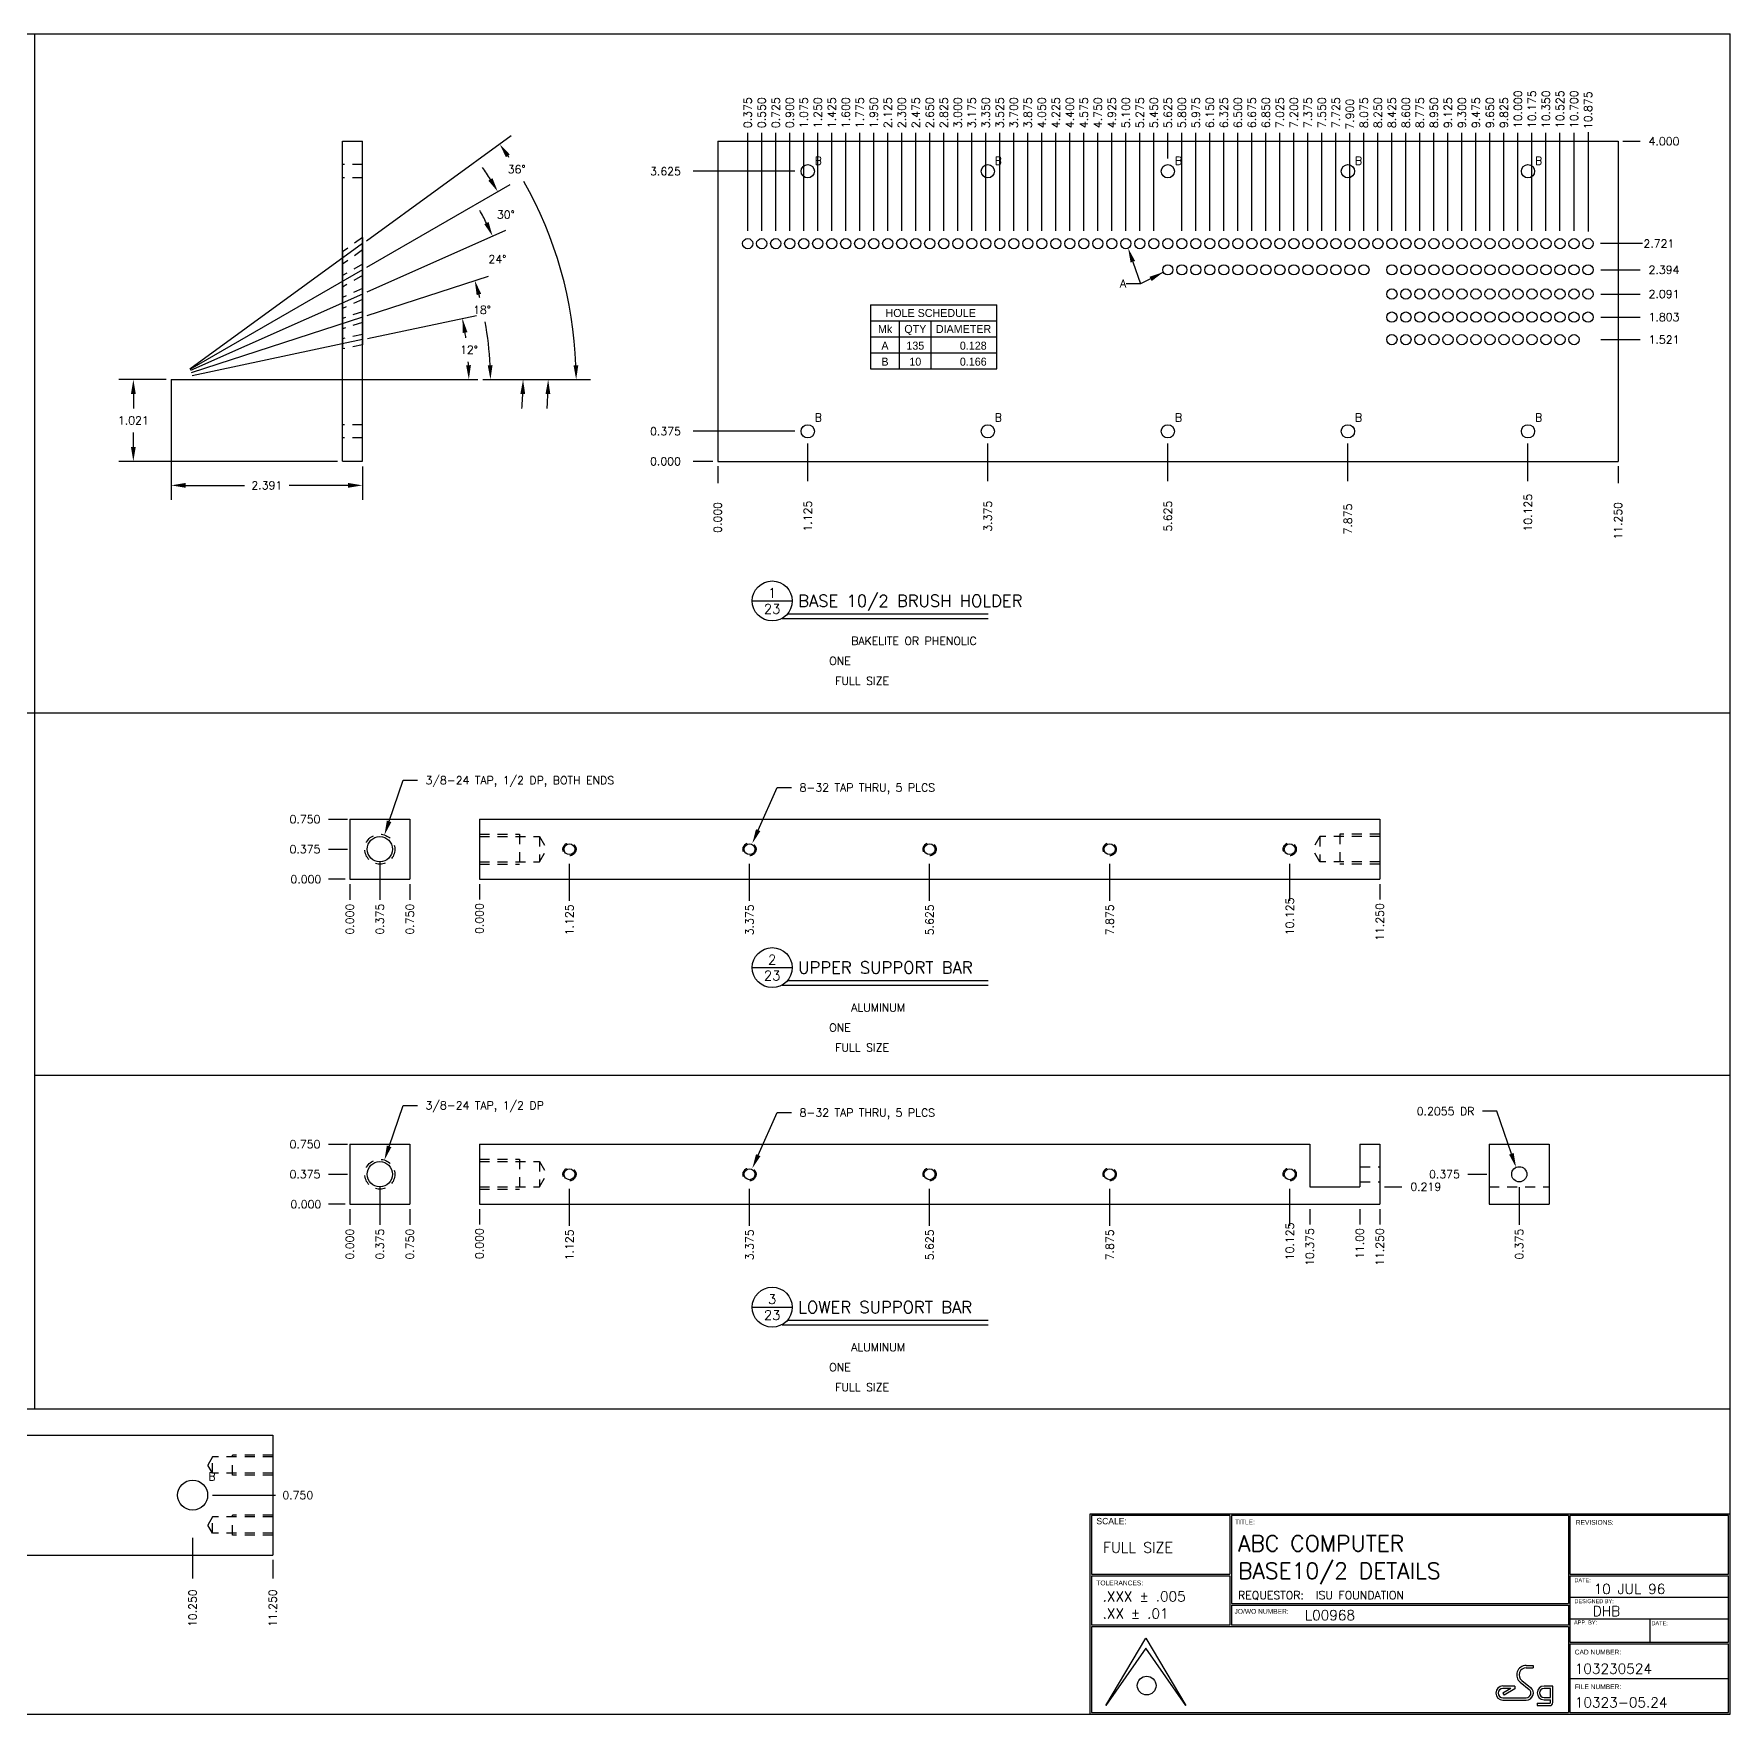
# Model space of a CAD drawing. Extents: x 0 to 33, y 0 to 21.
# Drawn here: x 11.81 to 33, y 0 to 21 of the extents above; entities that cross this region are included whole.
import ezdxf
from ezdxf.enums import TextEntityAlignment as Align

# ---------------------------------------------------------------- set-up
doc = ezdxf.new("R2010")
doc.units = 0
doc.header["$MEASUREMENT"] = 0
doc.linetypes.add('HIDDEN2', pattern=[0.1875, 0.125, -0.0625])
doc.layers.get('0').update_dxf_attribs({"linetype": 'CONTINUOUS'})
doc.layers.get('DEFPOINTS').update_dxf_attribs({"linetype": 'CONTINUOUS'})
for name, color, linetype in [('BORDER', 5, 'CONTINUOUS'), ('DATUM', 2, 'CONTINUOUS'), ('DIM', 1, 'CONTINUOUS'), ('HIDDEN2', 6, 'HIDDEN2'), ('OBJECT', 3, 'CONTINUOUS'), ('TEXT', 1, 'CONTINUOUS')]:
    doc.layers.add(name, color=color, linetype=linetype)
doc.styles.add('FADD', font='fadd')
doc.styles.add('ROMANS', font='romans')
doc.styles.add('SIMPLEX', font='SIMPLEX')
doc.styles.add('TITLE', font='italic')
doc.dimstyles.get("Standard").update_dxf_attribs({"dimtxt": 0.1, "dimasz": 0.18, "dimexe": 0.18, "dimexo": 0.063, "dimgap": 0.1, "dimtad": 0, "dimtih": 1, "dimtoh": 1, "dimdec": 3, "dimzin": 0, "dimdsep": 46, "dimtxsty": 'SIMPLEX', "dimcen": 0.1, "dimclrd": 1, "dimclre": 1, "dimclrt": 1, "dimadec": 0, "dimazin": 0, "dimtfac": 0.8, "dimtdec": 3, "dimtofl": 0, "dimtmove": 2, "dimatfit": 3, "dimfxl": 1, "dimtolj": 1, "dimtzin": 0, "dimarcsym": 0})

# ---------------------------------------------------------------- blocks, each defined once
blk = doc.blocks.new('*D2')
at = {"color": 1, "linetype": 'ByBlock', "transparency": 16777216}
for p, q in [((59.247, 36.299), (59.247, 34.86)), ((61.638, 35.277), (61.638, 34.86)), ((59.427, 35.04), (60.164, 35.04)), ((61.458, 35.04), (60.721, 35.04))]:
    blk.add_line(p, q, dxfattribs=at)
for points in [[(59.427, 35.07), (59.427, 35.01), (59.247, 35.04)], [(61.458, 35.07), (61.458, 35.01), (61.638, 35.04)]]:
    blk.add_solid(points, dxfattribs=at)
at = {"layer": 'DEFPOINTS', "color": 0, "linetype": 'ByBlock', "transparency": 16777216}
for p in [(59.247, 36.362), (61.638, 35.34), (59.247, 35.04)]:
    blk.add_point(p, dxfattribs=at)
at = {"color": 1, "linetype": 'ByBlock', "transparency": 16777216, "style": 'SIMPLEX'}
blk.add_text('2.391', height=0.1, dxfattribs=at).set_placement((60.443, 35.04), align=Align.MIDDLE_CENTER)
blk = doc.blocks.new('*D3')
at = {"color": 1, "linetype": 'ByBlock', "transparency": 16777216}
for p, q in [((59.184, 36.362), (58.595, 36.362)), ((58.775, 36.182), (58.775, 36.001)), ((58.775, 35.52), (58.775, 35.701)), ((61.325, 35.34), (58.595, 35.34))]:
    blk.add_line(p, q, dxfattribs=at)
for points in [[(58.745, 36.182), (58.805, 36.182), (58.775, 36.362)], [(58.745, 35.52), (58.805, 35.52), (58.775, 35.34)]]:
    blk.add_solid(points, dxfattribs=at)
at = {"layer": 'DEFPOINTS', "color": 0, "linetype": 'ByBlock', "transparency": 16777216}
for p in [(58.775, 36.362), (59.247, 36.362), (61.388, 35.34)]:
    blk.add_point(p, dxfattribs=at)
at = {"color": 1, "linetype": 'ByBlock', "transparency": 16777216, "style": 'SIMPLEX'}
blk.add_text('1.021', height=0.1, dxfattribs=at).set_placement((58.775, 35.851), align=Align.MIDDLE_CENTER)
blk = doc.blocks.new('*D4')
at = {"color": 1, "linetype": 'ByBlock', "transparency": 16777216}
for p, q in [((56.07, 38.098), (57.878, 39.412)), ((57.524, 36.362), (58.869, 36.362))]:
    blk.add_line(p, q, dxfattribs=at)
for start, end in [(33.6729, 33.9314), (2.0587, 29.6413)]:
    blk.add_arc((53.679, 36.362), 5.01, start, end, dxfattribs=at)
for points in [[(57.811, 39.141), (57.86, 39.175), (57.733, 39.306)], [(58.716, 36.542), (58.656, 36.541), (58.689, 36.362)]]:
    blk.add_solid(points, dxfattribs=at)
at = {"layer": 'DEFPOINTS', "color": 0, "linetype": 'ByBlock', "transparency": 16777216}
for p in [(57.945, 38.99), (56.019, 38.061), (53.826, 36.468), (53.628, 36.362), (57.461, 36.362)]:
    blk.add_point(p, dxfattribs=at)
at = {"color": 1, "linetype": 'ByBlock', "transparency": 16777216, "style": 'SIMPLEX'}
blk.add_text('36%%d', height=0.1, dxfattribs=at).set_placement((57.945, 38.99), align=Align.MIDDLE_CENTER)
blk = doc.blocks.new('P-TITLE')
at = {"layer": 'OBJECT'}
for p, q in [((-1.562, -0.638), (-1.062, -0.638)), ((-1.113, -0.8), (1.387, -0.8)), ((1.387, -0.862), (-1.188, -0.862))]:
    blk.add_line(p, q, dxfattribs=at)
blk.add_circle((-1.312, -0.638), 0.25, dxfattribs=at)
at = {"layer": 'OBJECT', "style": 'ROMANS'}
for tag, p in [('NO.', (-1.312, -0.538)), ('PAGE', (-1.312, -0.738))]:
    blk.add_attdef(tag, text='', height=0.12, dxfattribs=at).set_placement(p, align=Align.MIDDLE)
for tag, p, height in [('DESCRIPTION', (-0.988, -0.712), 0.15), ('MATERIAL', (-0.325, -1.188), 0.1), ('#_REQUIRED', (-0.6, -1.438), 0.1), ('SCALE', (-0.525, -1.688), 0.1)]:
    blk.add_attdef(tag, p, '', height=height, dxfattribs=at)
at = {"layer": 'OBJECT', "style": 'ROMANS', "flags": 2}
for tag, p in [('MATERIAL:', (-1.163, -1.188)), ('REQD:', (-1.163, -1.438)), ('SCALE:', (-1.163, -1.688))]:
    blk.add_attdef(tag, p, '', height=0.1, dxfattribs=at)
blk = doc.blocks.new('HOLEHDR')
at = {"layer": 'DATUM'}
for p, q in [((0, 0), (0, -4)), ((0, 0), (15.778173, 0)), ((15.778173, -4), (15.778173, 0)), ((0, -2), (15.778173, -2)), ((3.638889, -4), (3.638889, -2)), ((7.583333, -4), (7.583333, -2)), ((0, -4), (15.778173, -4))]:
    blk.add_line(p, q, dxfattribs=at)
at = {"layer": 'DATUM', "style": 'FADD'}
for s, p in [('HOLE SCHEDULE', (1.888889, -1.5)), ('Mk', (0.944445, -3.5)), ('QTY', (4.236111, -3.5)), ('DIAMETER', (8.180556, -3.5))]:
    blk.add_text(s, height=1, dxfattribs=at).set_placement(p)
blk = doc.blocks.new('HOLES')
at = {"layer": 'DATUM'}
for p, q in [((0, 0), (0, -2)), ((3.638889, -2), (3.638889, 0)), ((7.583333, -2), (7.583333, 0)), ((15.777778, -2), (15.777778, 0)), ((0, -2), (15.777778, -2))]:
    blk.add_line(p, q, dxfattribs=at)
at = {"layer": 'DATUM', "style": 'FADD'}
for tag, p in [('MK', (1.819444, -1.586582)), ('QTY', (5.611111, -1.586582))]:
    blk.add_attdef(tag, text='', height=1, dxfattribs=at).set_placement(p, align=Align.CENTER)
blk.add_attdef('SIZE', text='', height=1, dxfattribs=at).set_placement((14.525794, -1.586582), align=Align.RIGHT)
blk = doc.blocks.new('T-BLK')
for p, q in [((-7.8, 0.106), (-7.3, 0.949)), ((-7.3, 0.949), (-6.8, 0.106)), ((-7.3, 0.824), (-7.8, 0.106)), ((-6.8, 0.106), (-7.3, 0.824)), ((-2.547, 0.608), (-2.459, 0.608)), ((-2.547, 0.578), (-2.459, 0.578)), ((-2.459, 0.608), (-2.459, 0.578)), ((-2.689, 0.351), (-2.838, 0.351)), ((-2.739, 0.321), (-2.838, 0.321)), ((-2.739, 0.321), (-2.838, 0.263)), ((-2.838, 0.263), (-2.822, 0.237)), ((-2.689, 0.316), (-2.822, 0.237)), ((-2.689, 0.351), (-2.689, 0.316)), ((-2.621, 0.397), (-2.511, 0.308)), ((-2.603, 0.42), (-2.492, 0.332)), ((-2.214, 0.351), (-2.325, 0.351)), ((-2.244, 0.321), (-2.325, 0.321)), ((-2.244, 0.209), (-2.244, 0.321)), ((-2.214, 0.144), (-2.214, 0.351)), ((-2.838, 0.204), (-2.547, 0.204)), ((-2.838, 0.174), (-2.547, 0.174)), ((-2.411, 0.136), (-2.411, 0.106)), ((-2.411, 0.136), (-2.252, 0.136)), ((-2.411, 0.106), (-2.252, 0.106)), ((-2.325, 0.209), (-2.244, 0.209)), ((-2.325, 0.179), (-2.244, 0.179)), ((-2.244, 0.144), (-2.244, 0.179))]:
    blk.add_line(p, q)
blk.add_circle((-7.29, 0.356), 0.117)
for centre, radius, start, end in [((-2.547, 0.49), 0.119, 90, 231.3801), ((-2.547, 0.49), 0.0887, 90, 231.3801), ((-2.838, 0.263), 0.0887, 90, 270), ((-2.838, 0.263), 0.0587, 90, 270), ((-2.547, 0.263), 0.0887, 270, 51.3801), ((-2.547, 0.263), 0.0587, 270, 51.3801), ((-2.325, 0.265), 0.086, 90, 270), ((-2.325, 0.265), 0.056, 90, 270), ((-2.252, 0.144), 0.00793, 270, 0), ((-2.252, 0.144), 0.0379, 270, 0)]:
    blk.add_arc(centre, radius, start, end)
at = {"layer": 'BORDER'}
for p, q in [((-6.251, 2.48), (-6.251, 1.748)), ((-6.231, 2.48), (-6.231, 1.381)), ((-2.021, 2.48), (-2.021, 1.381)), ((-2.001, 2.48), (-2.001, 1.748)), ((-7.98, 1.748), (-6.251, 1.748)), ((-7.98, 1.728), (-6.251, 1.728)), ((-6.251, 1.728), (-6.251, 1.111)), ((-2.001, 1.748), (-0.02, 1.748)), ((-2.001, 1.728), (-0.02, 1.728)), ((-2.001, 1.728), (-2.001, 0.897)), ((-6.231, 1.381), (-2.021, 1.381)), ((-6.231, 1.361), (-2.021, 1.361)), ((-6.231, 1.361), (-6.231, 1.111)), ((-2.021, 1.361), (-2.021, 1.111)), ((-6.251, 1.111), (-7.98, 1.111)), ((-2.021, 1.091), (-7.98, 1.091)), ((-2.021, 1.111), (-6.231, 1.111)), ((-2.021, 1.091), (-2.021, 0.02)), ((-2.001, 0.897), (-0.02, 0.897)), ((-2.001, 0.877), (-0.02, 0.877)), ((-2.001, 0.877), (-2.001, 0.02))]:
    blk.add_line(p, q, dxfattribs=at)
for points in [[(0, 0), (0, 2.5), (-8, 2.5), (-8, 0), (0, 0)], [(-6.251, 2.48), (-7.98, 2.48), (-7.98, 1.748)], [(-2.021, 2.48), (-6.231, 2.48)], [(-0.02, 1.748), (-0.02, 2.48), (-2.001, 2.48)], [(-7.98, 1.728), (-7.98, 1.111)], [(-0.02, 0.897), (-0.02, 1.728)], [(-7.98, 1.091), (-7.98, 0.02), (-2.021, 0.02)], [(-0.02, 0.02), (-0.02, 0.877)], [(-2.001, 0.02), (-0.02, 0.02)]]:
    blk.add_lwpolyline(points, dxfattribs=at)
at = {"layer": 'TEXT', "color": 2}
for p, q in [((-0.02, 1.456), (-2.001, 1.456)), ((-2.001, 1.191), (-0.02, 1.191)), ((-1.001, 1.191), (-1.001, 0.897)), ((-2.001, 0.444), (-0.02, 0.444))]:
    blk.add_line(p, q, dxfattribs=at)
at = {"style": 'SIMPLEX'}
for s, height, p in [('.XXX %%P .005', 0.125, (-7.841, 1.408)), ('REQUESTOR:', 0.1, (-6.148, 1.436)), ('.XX %%P .01', 0.125, (-7.841, 1.194))]:
    blk.add_text(s, height=height, dxfattribs=at).set_placement(p)
for tag, p, height in [('DWG_:_ACT', (-7.836, 2.018), 0.13), ('FLINE_TITLE', (-6.147, 2.034), 0.2), ('SLINE_TITLE', (-6.147, 1.69), 0.2), ('REQUESTOR', (-5.176, 1.436), 0.1), ('DATE', (-1.704, 1.501), 0.125), ('J.O.N.', (-5.314, 1.174), 0.125), ('DESN', (-1.715, 1.225), 0.125), ('CAD_NUMBER', (-1.94, 0.505), 0.125), ('FILE_NUMBER', (-1.94, 0.084), 0.125)]:
    blk.add_attdef(tag, p, '', height=height, dxfattribs=at)
at = {"color": 7, "style": 'TITLE', "flags": 2}
for tag, p, height in [('TOP_LINE_LOGO', (-6.698, 0.767), 0.17), ('BOTTOM_LINE_LOGO', (-6.693, 0.147), 0.125)]:
    blk.add_attdef(tag, p, '', height=height, dxfattribs=at)
at = {"style": 'SIMPLEX', "flags": 2}
for tag, p, height in [('FIRST_LOGO_LINE', (-6.691, 0.542), 0.1), ('SECOND_LOGO_LINE', (-6.692, 0.384), 0.085)]:
    blk.add_attdef(tag, p, '', height=height, dxfattribs=at)
at = {"layer": 'TEXT'}
for s, height, p in [('SCALE:', 0.08, (-7.918, 2.372)), ('TITLE:', 0.06, (-6.186, 2.371)), ('REVISIONS:', 0.06, (-1.928, 2.366)), ('DATE:', 0.05, (-1.945, 1.648)), ('TOLERANCES:', 0.06, (-7.919, 1.609)), ('JO/WO NUMBER:', 0.06, (-6.192, 1.254)), ('DESIGNED BY:', 0.05, (-1.945, 1.386)), ('APP. BY:', 0.05, (-1.95, 1.12)), ('DATE:', 0.05, (-0.982, 1.11)), ('CAD NUMBER:', 0.06, (-1.941, 0.745)), ('FILE NUMBER:', 0.06, (-1.94, 0.312))]:
    blk.add_text(s, height=height, dxfattribs=at).set_placement(p)

msp = doc.modelspace()

# ---------------------------------------------------------------- linework, layer by layer
at = {"color": 1, "linetype": 'ByBlock'}
for p, q in [((15.9661, 18.0832), (17.7585, 19.1177)), ((15.9691, 17.7745), (17.7013, 18.5454)), ((15.9714, 17.4799), (17.4859, 17.9717)), ((15.973, 17.192), (17.3361, 17.4815)), ((17.4162, 16.6794), (17.6904, 16.6794)), ((17.4162, 16.6794), (18.0978, 16.6794)), ((17.4162, 16.6794), (18.4117, 16.6794))]:
    msp.add_line(p, q, dxfattribs=at)
for centre, radius, start, end in [((13.5337, 16.6794), 4.698, 32.18553, 34.38092), ((13.5083, 16.6794), 4.4094, 26.32921, 28.66826), ((13.5061, 16.6794), 4.0043, 14.78031, 15.41442), ((13.5061, 16.6794), 4.0043, 2.57573, 10.38111), ((13.5594, 16.6794), 3.6809, 8.16154, 9.18807), ((13.5594, 16.6794), 3.6809, 2.80208, 3.46642), ((13.5083, 16.6794), 4.4094, 355.32188, 357.66094), ((13.5337, 16.6794), 4.698, 355.60923, 357.80462)]:
    msp.add_arc(centre, radius, start, end, dxfattribs=at)
for points in [[(17.5354, 19.1973), (17.484, 19.1663), (17.6026, 19.0277)], [(17.4875, 18.6479), (17.4332, 18.6223), (17.5369, 18.4722)], [(17.3377, 17.7351), (17.3951, 17.7524), (17.3147, 17.9161)], [(17.1636, 17.2616), (17.2226, 17.2727), (17.16, 17.4441)], [(17.2659, 16.8601), (17.206, 16.8586), (17.2404, 16.6794)], [(17.5364, 16.86), (17.4764, 16.8587), (17.5104, 16.6794)], [(17.8841, 16.5), (17.9441, 16.4988), (17.9178, 16.6794)], [(18.1982, 16.5), (18.2582, 16.4988), (18.2317, 16.6794)]]:
    msp.add_solid(points, dxfattribs=at)
at = {"layer": 'BORDER'}
for p, q in [((0, 21), (33, 21)), ((11.8114, 21), (11.8114, 3.8168)), ((33, 0), (33, 21)), ((0, 12.5127), (33, 12.5127)), ((11.8114, 7.9876), (33, 7.9876)), ((0, 3.8168), (33, 3.8168)), ((0, 0), (33, 0))]:
    msp.add_line(p, q, dxfattribs=at)
at = {"layer": 'DEFPOINTS', "color": 0, "linetype": 'ByBlock'}
for p in [(17.7505, 18.7505), (17.6353, 18.2323), (15.9116, 18.0517), (15.9115, 17.7489), (15.9115, 17.4605), (17.4144, 17.551), (15.9114, 17.1789), (17.232, 16.9272), (13.5203, 16.6794), (13.5203, 16.6794), (13.5203, 16.6794), (13.5203, 16.6794), (17.3532, 16.6794), (17.3532, 16.6794), (17.3532, 16.6794), (17.3532, 16.6794)]:
    msp.add_point(p, dxfattribs=at)
at = {"layer": 'DIM'}
for p, q in [((20.7248, 18.5389), (20.7248, 19.7651)), ((20.8998, 18.5389), (20.8998, 19.7651)), ((21.0748, 18.5389), (21.0748, 19.7651)), ((21.2498, 18.5389), (21.2498, 19.7651)), ((21.4248, 18.5389), (21.4248, 19.7651)), ((21.5998, 18.5389), (21.5998, 19.7651)), ((21.7748, 18.5389), (21.7748, 19.7651)), ((21.9498, 18.5389), (21.9498, 19.7651)), ((22.1248, 18.5389), (22.1248, 19.7651)), ((22.2998, 18.5389), (22.2998, 19.7651)), ((22.4748, 18.5389), (22.4748, 19.7651)), ((22.6498, 18.5389), (22.6498, 19.7651)), ((22.8248, 18.5389), (22.8248, 19.7651)), ((22.9998, 18.5389), (22.9998, 19.7651)), ((23.1748, 18.5389), (23.1748, 19.7651)), ((23.3498, 18.5389), (23.3498, 19.7651)), ((23.5248, 18.5389), (23.5248, 19.7651)), ((23.6998, 18.5389), (23.6998, 19.7651)), ((23.8748, 18.5389), (23.8748, 19.7651)), ((24.0498, 18.5389), (24.0498, 19.7651)), ((24.2248, 18.5389), (24.2248, 19.7651)), ((24.3998, 18.5389), (24.3998, 19.7651)), ((24.5748, 18.5389), (24.5748, 19.7651)), ((24.7498, 18.5389), (24.7498, 19.7651)), ((24.9248, 18.5389), (24.9248, 19.7651)), ((25.0998, 18.5389), (25.0998, 19.7651)), ((25.2748, 18.5389), (25.2748, 19.7651)), ((25.4498, 18.5389), (25.4498, 19.7651)), ((25.6248, 18.5389), (25.6248, 19.7651)), ((25.7998, 18.5389), (25.7998, 19.7651)), ((25.9748, 19.4428), (25.9748, 19.7651)), ((26.1498, 18.5389), (26.1498, 19.7651)), ((26.3248, 18.5389), (26.3248, 19.7651)), ((26.4998, 18.5389), (26.4998, 19.7651)), ((26.6748, 18.5389), (26.6748, 19.7651)), ((26.8498, 18.5389), (26.8498, 19.7651)), ((27.0248, 18.5389), (27.0248, 19.7651)), ((27.1998, 18.5389), (27.1998, 19.7651)), ((27.3748, 18.5389), (27.3748, 19.7651)), ((27.5498, 18.5389), (27.5498, 19.7651)), ((27.7248, 18.5389), (27.7248, 19.7651)), ((27.8998, 18.5389), (27.8998, 19.7651)), ((28.0748, 18.5389), (28.0748, 19.7651)), ((28.2498, 18.5389), (28.2498, 19.7651)), ((28.4248, 18.5389), (28.4248, 19.7651)), ((28.5998, 18.5389), (28.5998, 19.7651)), ((28.7748, 18.5389), (28.7748, 19.7651)), ((28.9498, 18.5389), (28.9498, 19.7651)), ((29.1248, 18.5389), (29.1248, 19.7651)), ((29.2998, 18.5389), (29.2998, 19.7651)), ((29.4748, 18.5389), (29.4748, 19.7651)), ((29.6498, 18.5389), (29.6498, 19.7651)), ((29.8248, 18.5389), (29.8248, 19.7651)), ((29.9998, 18.5389), (29.9998, 19.7651)), ((30.1748, 18.5389), (30.1748, 19.7651)), ((30.3498, 18.5389), (30.3498, 19.7651)), ((30.5248, 18.5389), (30.5248, 19.7651)), ((30.6998, 18.5389), (30.6998, 19.7651)), ((30.8748, 18.5389), (30.8748, 19.7651)), ((31.0498, 18.5389), (31.0498, 19.7651)), ((31.2248, 19.7714), (31.2248, 18.5289)), ((31.6598, 19.6584), (31.876, 19.6584)), ((21.3148, 19.2829), (20.0425, 19.2829)), ((15.9116, 18.4562), (15.9116, 18.3016)), ((15.9116, 18.3789), (13.7521, 16.8105)), ((15.6616, 18.2746), (15.6616, 18.1201)), ((15.9116, 18.3016), (15.9116, 18.1239)), ((31.9043, 18.3789), (31.382, 18.3789)), ((15.9116, 18.0517), (13.7542, 16.8067)), ((15.6616, 18.1201), (15.6616, 17.9796)), ((15.9116, 18.1239), (15.9116, 17.9796)), ((31.3848, 18.0517), (31.876, 18.0517)), ((15.6616, 17.9796), (15.6615, 17.8353)), ((15.6615, 17.8353), (15.6615, 17.706)), ((15.9116, 17.9796), (15.9115, 17.8173)), ((15.9115, 17.8173), (15.9115, 17.6805)), ((15.9115, 17.7489), (13.7616, 16.7921)), ((15.6615, 17.706), (15.6615, 17.5692)), ((15.9115, 17.6805), (15.9115, 17.5262)), ((31.3848, 17.7489), (31.876, 17.7489)), ((15.9115, 17.4605), (13.7722, 16.7658)), ((15.6615, 17.445), (15.6614, 17.3136)), ((15.6615, 17.5692), (15.6615, 17.445)), ((15.9115, 17.3948), (15.9114, 17.2428)), ((15.9115, 17.5262), (15.9115, 17.3948)), ((31.3848, 17.4605), (31.876, 17.4605)), ((15.9114, 17.1789), (13.7824, 16.7267)), ((15.6614, 17.3136), (15.6614, 17.1897)), ((15.6614, 17.1897), (15.6614, 17.0619)), ((15.9114, 17.2428), (15.9114, 17.115)), ((31.3848, 17.1789), (31.876, 17.1789)), ((13.5203, 16.6794), (13.5203, 16.4343)), ((13.5203, 16.6794), (17.3532, 16.6794)), ((21.3148, 16.0329), (20.0425, 16.0329)), ((21.4748, 15.4095), (21.4748, 15.8802)), ((23.7248, 15.4095), (23.7248, 15.8802)), ((25.9748, 15.4095), (25.9748, 15.8802)), ((28.2248, 15.4095), (28.2248, 15.8802)), ((30.4748, 15.4095), (30.4748, 15.8802)), ((20.2898, 15.6578), (20.0425, 15.6578)), ((20.3498, 15.5984), (20.3498, 15.3866)), ((31.5998, 15.5984), (31.5998, 15.3866)), ((15.4846, 11.1847), (15.7244, 11.1847)), ((15.4846, 10.8097), (15.7244, 10.8097)), ((16.128, 10.6497), (16.128, 10.176)), ((18.4977, 10.1653), (18.4977, 10.6279)), ((20.7477, 10.1653), (20.7477, 10.6279)), ((22.9977, 10.1653), (22.9977, 10.6279)), ((25.2477, 10.1653), (25.2477, 10.6279)), ((27.4977, 10.1653), (27.4977, 10.6279)), ((15.693, 10.4347), (15.4846, 10.4347)), ((15.753, 10.3747), (15.753, 10.176)), ((16.503, 10.3747), (16.503, 10.176)), ((17.3727, 10.3747), (17.3727, 10.181)), ((28.6227, 10.3747), (28.6227, 10.181)), ((15.4846, 7.122), (15.7244, 7.122)), ((15.4846, 6.747), (15.7244, 6.747)), ((16.128, 6.587), (16.128, 6.1133)), ((28.6827, 6.5908), (28.8989, 6.5908)), ((29.7227, 6.747), (29.9625, 6.747)), ((30.3661, 6.587), (30.3661, 6.1133)), ((15.693, 6.372), (15.4846, 6.372)), ((18.4977, 6.1026), (18.4977, 6.5652)), ((20.7477, 6.1026), (20.7477, 6.5652)), ((22.9977, 6.1026), (22.9977, 6.5652)), ((25.2477, 6.1026), (25.2477, 6.5652)), ((27.4977, 6.1026), (27.4977, 6.5652)), ((15.753, 6.312), (15.753, 6.1133)), ((16.503, 6.312), (16.503, 6.1133)), ((17.3727, 6.312), (17.3727, 6.1183)), ((27.7477, 6.312), (27.7477, 6.1183)), ((28.3727, 6.312), (28.3727, 6.1183)), ((28.6227, 6.312), (28.6227, 6.1183)), ((14.0382, 2.7369), (14.8263, 2.7369)), ((13.7891, 2.2014), (13.7891, 1.6936)), ((14.7891, 1.9264), (14.7891, 1.6936))]:
    msp.add_line(p, q, dxfattribs=at)
at = {"layer": 'DIM', "color": 1}
for p, q in [((25.5374, 18.1517), (25.6336, 17.8747)), ((25.9185, 18.0216), (25.6336, 17.8747)), ((25.6336, 17.8747), (25.4536, 17.8747)), ((16.2439, 11.1584), (16.4189, 11.6713)), ((16.4189, 11.6713), (16.5989, 11.6713)), ((20.856, 11.0483), (21.0928, 11.58)), ((21.0928, 11.58), (21.2728, 11.58)), ((16.2439, 7.0957), (16.4189, 7.6086)), ((16.4189, 7.6086), (16.5989, 7.6086)), ((20.856, 6.9856), (21.0928, 7.5173)), ((21.0928, 7.5173), (21.2728, 7.5173)), ((30.0849, 7.5349), (29.9049, 7.5349)), ((30.2673, 7.0033), (30.0849, 7.5349))]:
    msp.add_line(p, q, dxfattribs=at)
for points in [[(25.5091, 18.1419), (25.5658, 18.1615), (25.4784, 18.3218)], [(25.7452, 17.9644), (25.7731, 17.9113), (25.9185, 18.0216)], [(16.2723, 11.1488), (16.2155, 11.1681), (16.1858, 10.9881)], [(20.8834, 11.0361), (20.8286, 11.0605), (20.7828, 10.8838)], [(16.2723, 7.086), (16.2155, 7.1054), (16.1858, 6.9254)], [(20.8834, 6.9734), (20.8286, 6.9978), (20.7828, 6.8211)], [(30.2957, 7.013), (30.239, 6.9936), (30.3257, 6.833)]]:
    msp.add_solid(points, dxfattribs=at)
at = {"layer": 'HIDDEN2'}
for p, q in [((15.9118, 19.3668), (15.6618, 19.3669)), ((15.9118, 19.2008), (15.6618, 19.2009)), ((15.9116, 18.4562), (15.6616, 18.2746)), ((15.9116, 18.3016), (15.6616, 18.1201)), ((15.9116, 18.1239), (15.6616, 17.9796)), ((15.9116, 17.9796), (15.6615, 17.8353)), ((15.9115, 17.8173), (15.6615, 17.706)), ((15.9115, 17.6805), (15.6615, 17.5692)), ((15.9115, 17.3948), (15.6614, 17.3136)), ((15.9115, 17.5262), (15.6615, 17.445)), ((15.9114, 17.2428), (15.6614, 17.1897)), ((15.9114, 17.115), (15.6614, 17.0619)), ((15.9118, 16.1159), (15.6618, 16.1158)), ((15.9118, 15.9499), (15.6618, 15.9498)), ((17.3727, 10.9972), (17.8727, 10.9972)), ((17.3727, 10.9677), (18.1227, 10.9677)), ((17.8727, 10.9972), (17.8727, 10.6222)), ((18.1227, 10.9677), (18.1227, 10.6517)), ((18.1227, 10.9677), (18.2139, 10.8097)), ((18.1227, 10.6517), (18.2139, 10.8097)), ((27.8727, 10.9677), (27.7815, 10.8097)), ((27.8727, 10.6517), (27.7815, 10.8097)), ((27.8727, 10.9677), (27.8727, 10.6517)), ((28.6227, 10.9677), (27.8727, 10.9677)), ((28.1227, 10.9972), (28.1227, 10.6222)), ((28.6227, 10.9972), (28.1227, 10.9972)), ((17.3727, 10.6517), (18.1227, 10.6517)), ((17.3727, 10.6222), (17.8727, 10.6222)), ((28.6227, 10.6517), (27.8727, 10.6517)), ((28.6227, 10.6222), (28.1227, 10.6222)), ((17.3727, 6.9345), (17.8727, 6.9345)), ((17.3727, 6.905), (18.1227, 6.905)), ((17.8727, 6.9345), (17.8727, 6.5595)), ((18.1227, 6.905), (18.1227, 6.589)), ((18.1227, 6.905), (18.2139, 6.747)), ((28.3777, 6.842), (28.6227, 6.842)), ((17.3727, 6.589), (18.1227, 6.589)), ((18.1227, 6.589), (18.2139, 6.747)), ((28.3777, 6.652), (28.6227, 6.652)), ((29.9911, 6.5908), (30.7411, 6.5908)), ((17.3727, 6.5595), (17.8727, 6.5595)), ((14.0391, 3.2134), (13.9802, 3.1114)), ((14.7891, 3.2134), (14.0391, 3.2134)), ((14.0391, 3.0094), (14.0391, 3.2134)), ((14.2891, 2.9864), (14.2891, 3.2364)), ((14.7891, 3.2364), (14.2891, 3.2364)), ((14.0391, 3.0094), (13.9802, 3.1114)), ((14.7891, 3.0094), (14.0391, 3.0094)), ((14.7891, 2.9864), (14.2891, 2.9864)), ((14.0391, 2.4634), (13.9802, 2.3614)), ((14.0391, 2.2594), (13.9802, 2.3614)), ((14.7891, 2.4634), (14.0391, 2.4634)), ((14.0391, 2.2594), (14.0391, 2.4634)), ((14.2891, 2.2364), (14.2891, 2.4864)), ((14.7891, 2.4864), (14.2891, 2.4864)), ((14.7891, 2.2594), (14.0391, 2.2594)), ((14.7891, 2.2364), (14.2891, 2.2364))]:
    msp.add_line(p, q, dxfattribs=at)
for centre, radius in [((16.128, 10.8097), 0.1875), ((18.4977, 10.8097), 0.082), ((20.7477, 10.8097), 0.082), ((22.9977, 10.8097), 0.082), ((25.2477, 10.8097), 0.082), ((27.4977, 10.8097), 0.082), ((16.128, 6.747), 0.1875), ((18.4977, 6.747), 0.082), ((20.7477, 6.747), 0.082), ((22.9977, 6.747), 0.082), ((25.2477, 6.747), 0.082), ((27.4977, 6.747), 0.082)]:
    msp.add_circle(centre, radius, dxfattribs=at)
at = {"layer": 'OBJECT'}
for p, q in [((15.6612, 15.658), (15.6618, 19.658)), ((15.6618, 19.658), (15.9118, 19.6579)), ((15.9112, 15.6579), (15.9118, 19.6579)), ((20.3498, 19.6584), (31.5998, 19.6584)), ((20.3498, 19.6584), (20.3498, 15.6578)), ((31.5998, 19.6584), (31.5998, 15.6578)), ((15.6612, 15.658), (15.9112, 15.6579)), ((20.3498, 15.6578), (31.5998, 15.6578)), ((15.753, 11.1847), (16.503, 11.1847)), ((15.753, 11.1847), (15.753, 10.4347)), ((16.503, 11.1847), (16.503, 10.4347)), ((17.3727, 11.1847), (17.3727, 10.4347)), ((17.3727, 11.1847), (28.6227, 11.1847)), ((28.6227, 11.1847), (28.6227, 10.4347)), ((15.753, 10.4347), (16.503, 10.4347)), ((17.3727, 10.4347), (28.6227, 10.4347)), ((15.753, 7.122), (15.753, 6.372)), ((15.753, 7.122), (16.503, 7.122)), ((16.503, 7.122), (16.503, 6.372)), ((17.3727, 7.122), (17.3727, 6.372)), ((17.3727, 7.122), (27.7477, 7.122)), ((27.7477, 7.122), (27.7477, 6.5908)), ((28.3727, 7.122), (28.3727, 6.5908)), ((28.3727, 7.122), (28.6227, 7.122)), ((28.6227, 7.122), (28.6227, 6.372)), ((29.9911, 7.122), (30.7411, 7.122)), ((29.9911, 7.122), (29.9911, 6.372)), ((30.7411, 7.122), (30.7411, 6.372)), ((27.7477, 6.5908), (28.3727, 6.5908)), ((15.753, 6.372), (16.503, 6.372)), ((17.3727, 6.372), (28.6227, 6.372)), ((29.9911, 6.372), (30.7411, 6.372)), ((3.5391, 3.4864), (14.7891, 3.4864)), ((14.7891, 3.4864), (14.7891, 1.9864)), ((3.5391, 1.9864), (14.7891, 1.9864))]:
    msp.add_line(p, q, dxfattribs=at)
for centre, radius in [((21.4748, 19.2829), 0.083), ((23.7248, 19.2829), 0.083), ((25.9748, 19.2829), 0.083), ((28.2248, 19.2829), 0.083), ((30.4748, 19.2829), 0.083), ((20.7248, 18.3789), 0.0639), ((20.8998, 18.3789), 0.0639), ((21.0748, 18.3789), 0.0639), ((21.2498, 18.3789), 0.0639), ((21.4248, 18.3789), 0.0639), ((21.5998, 18.3789), 0.0639), ((21.7748, 18.3789), 0.0639), ((21.9498, 18.3789), 0.0639), ((22.1248, 18.3789), 0.0639), ((22.2998, 18.3789), 0.0639), ((22.4748, 18.3789), 0.0639), ((22.6498, 18.3789), 0.0639), ((22.8248, 18.3789), 0.0639), ((22.9998, 18.3789), 0.0639), ((23.1748, 18.3789), 0.0639), ((23.3498, 18.3789), 0.0639), ((23.5248, 18.3789), 0.0639), ((23.6998, 18.3789), 0.0639), ((23.8748, 18.3789), 0.0639), ((24.0498, 18.3789), 0.0639), ((24.2248, 18.3789), 0.0639), ((24.3998, 18.3789), 0.0639), ((24.5748, 18.3789), 0.0639), ((24.7498, 18.3789), 0.0639), ((24.9248, 18.3789), 0.0639), ((25.0998, 18.3789), 0.0639), ((25.2748, 18.3789), 0.0639), ((25.4498, 18.3789), 0.0639), ((25.6248, 18.3789), 0.0639), ((25.7998, 18.3789), 0.0639), ((25.9748, 18.3789), 0.0639), ((26.1498, 18.3789), 0.0639), ((26.3248, 18.3789), 0.0639), ((26.4998, 18.3789), 0.0639), ((26.6748, 18.3789), 0.0639), ((26.8498, 18.3789), 0.0639), ((27.0248, 18.3789), 0.0639), ((27.1998, 18.3789), 0.0639), ((27.3748, 18.3789), 0.0639), ((27.5498, 18.3789), 0.0639), ((27.7248, 18.3789), 0.0639), ((27.8998, 18.3789), 0.0639), ((28.0748, 18.3789), 0.0639), ((28.2498, 18.3789), 0.0639), ((28.4248, 18.3789), 0.0639), ((28.5998, 18.3789), 0.0639), ((28.7748, 18.3789), 0.0639), ((28.9498, 18.3789), 0.0639), ((29.1248, 18.3789), 0.0639), ((29.2998, 18.3789), 0.0639), ((29.4748, 18.3789), 0.0639), ((29.6498, 18.3789), 0.0639), ((29.8248, 18.3789), 0.0639), ((29.9998, 18.3789), 0.0639), ((30.1748, 18.3789), 0.0639), ((30.3498, 18.3789), 0.0639), ((30.5248, 18.3789), 0.0639), ((30.6998, 18.3789), 0.0639), ((30.8748, 18.3789), 0.0639), ((31.0498, 18.3789), 0.0639), ((31.2248, 18.3789), 0.0639), ((25.9748, 18.0517), 0.0639), ((26.1498, 18.0517), 0.0639), ((26.3248, 18.0517), 0.0639), ((26.4998, 18.0517), 0.0639), ((26.6748, 18.0517), 0.0639), ((26.8498, 18.0517), 0.0639), ((27.0248, 18.0517), 0.0639), ((27.1998, 18.0517), 0.0639), ((27.3748, 18.0517), 0.0639), ((27.5498, 18.0517), 0.0639), ((27.7248, 18.0517), 0.0639), ((27.8998, 18.0517), 0.0639), ((28.0748, 18.0517), 0.0639), ((28.2498, 18.0517), 0.0639), ((28.4248, 18.0517), 0.0639), ((28.7748, 18.0517), 0.0639), ((28.9498, 18.0517), 0.0639), ((29.1248, 18.0517), 0.0639), ((29.2998, 18.0517), 0.0639), ((29.4748, 18.0517), 0.0639), ((29.6498, 18.0517), 0.0639), ((29.8248, 18.0517), 0.0639), ((29.9998, 18.0517), 0.0639), ((30.1748, 18.0517), 0.0639), ((30.3498, 18.0517), 0.0639), ((30.5248, 18.0517), 0.0639), ((30.6998, 18.0517), 0.0639), ((30.8748, 18.0517), 0.0639), ((31.0498, 18.0517), 0.0639), ((31.2248, 18.0517), 0.0639), ((28.7748, 17.7489), 0.0639), ((28.9498, 17.7489), 0.0639), ((29.1248, 17.7489), 0.0639), ((29.2998, 17.7489), 0.0639), ((29.4748, 17.7489), 0.0639), ((29.6498, 17.7489), 0.0639), ((29.8248, 17.7489), 0.0639), ((29.9998, 17.7489), 0.0639), ((30.1748, 17.7489), 0.0639), ((30.3498, 17.7489), 0.0639), ((30.5248, 17.7489), 0.0639), ((30.6998, 17.7489), 0.0639), ((30.8748, 17.7489), 0.0639), ((31.0498, 17.7489), 0.0639), ((31.2248, 17.7489), 0.0639), ((28.7748, 17.4605), 0.0639), ((28.9498, 17.4605), 0.0639), ((29.1248, 17.4605), 0.0639), ((29.2998, 17.4605), 0.0639), ((29.4748, 17.4605), 0.0639), ((29.6498, 17.4605), 0.0639), ((29.8248, 17.4605), 0.0639), ((29.9998, 17.4605), 0.0639), ((30.1748, 17.4605), 0.0639), ((30.3498, 17.4605), 0.0639), ((30.5248, 17.4605), 0.0639), ((30.6998, 17.4605), 0.0639), ((30.8748, 17.4605), 0.0639), ((31.0498, 17.4605), 0.0639), ((31.2248, 17.4605), 0.0639), ((28.7748, 17.1789), 0.0639), ((28.9498, 17.1789), 0.0639), ((29.1248, 17.1789), 0.0639), ((29.2998, 17.1789), 0.0639), ((29.4748, 17.1789), 0.0639), ((29.6498, 17.1789), 0.0639), ((29.8248, 17.1789), 0.0639), ((29.9998, 17.1789), 0.0639), ((30.1748, 17.1789), 0.0639), ((30.3498, 17.1789), 0.0639), ((30.5248, 17.1789), 0.0639), ((30.6998, 17.1789), 0.0639), ((30.8748, 17.1789), 0.0639), ((31.0498, 17.1789), 0.0639), ((21.4748, 16.0329), 0.083), ((23.7248, 16.0329), 0.083), ((25.9748, 16.0329), 0.083), ((28.2248, 16.0329), 0.083), ((30.4748, 16.0329), 0.083), ((16.128, 10.8097), 0.158), ((18.4977, 10.8097), 0.068), ((20.7477, 10.8097), 0.068), ((22.9977, 10.8097), 0.068), ((25.2477, 10.8097), 0.068), ((27.4977, 10.8097), 0.068), ((16.128, 6.747), 0.158), ((18.4977, 6.747), 0.068), ((20.7477, 6.747), 0.068), ((22.9977, 6.747), 0.068), ((25.2477, 6.747), 0.068), ((27.4977, 6.747), 0.068), ((30.3661, 6.747), 0.095), ((13.7891, 2.7364), 0.1875)]:
    msp.add_circle(centre, radius, dxfattribs=at)

# ---------------------------------------------------------------- block references
at = {"layer": 'DIM', "xscale": 0.1, "yscale": 0.1, "zscale": 0.1}
msp.add_blockref('HOLEHDR', (22.2581, 17.6122), dxfattribs=at)
for p, values in [((22.2581, 17.2122), {'MK': 'A', 'QTY': '135', 'SIZE': '0.128'}), ((22.2581, 17.0122), {'MK': 'B', 'QTY': '10', 'SIZE': '0.166'})]:
    msp.add_blockref('HOLES', p, dxfattribs=at).add_auto_attribs(values)
at = {"layer": 'DIM'}
ref = msp.add_blockref('P-TITLE', (22.3429, 14.5509), dxfattribs=at)
ref.add_attrib('SCALE', 'FULL SIZE', (21.8179, 12.8634), dxfattribs={"layer": 'OBJECT', "height": 0.1, "style": 'ROMANS'})
ref.add_attrib('#_REQUIRED', 'ONE', (21.7429, 13.1129), dxfattribs={"layer": 'OBJECT', "height": 0.1, "style": 'ROMANS'})
ref.add_attrib('MATERIAL', 'BAKELITE OR PHENOLIC', (22.0179, 13.3634), dxfattribs={"layer": 'OBJECT', "height": 0.1, "style": 'ROMANS'})
ref.add_attrib('NO.', '1', dxfattribs={"layer": 'OBJECT', "height": 0.12, "style": 'ROMANS'}).set_placement((21.0304, 14.0134), align=Align.MIDDLE)
ref.add_attrib('DESCRIPTION', 'BASE 10/2 BRUSH HOLDER', (21.3554, 13.8384), dxfattribs={"layer": 'OBJECT', "height": 0.15, "style": 'ROMANS'})
ref.add_attrib('PAGE', '23', dxfattribs={"layer": 'OBJECT', "height": 0.12, "style": 'ROMANS'}).set_placement((21.0304, 13.8134), align=Align.MIDDLE)
ref = msp.add_blockref('P-TITLE', (22.3429, 9.9679), dxfattribs=at)
ref.add_attrib('SCALE', 'FULL SIZE', (21.8179, 8.2804), dxfattribs={"layer": 'OBJECT', "height": 0.1, "style": 'ROMANS'})
ref.add_attrib('#_REQUIRED', 'ONE', (21.7429, 8.5299), dxfattribs={"layer": 'OBJECT', "height": 0.1, "style": 'ROMANS'})
ref.add_attrib('MATERIAL', 'ALUMINUM', (22.0179, 8.7804), dxfattribs={"layer": 'OBJECT', "height": 0.1, "style": 'ROMANS'})
ref.add_attrib('NO.', '2', dxfattribs={"layer": 'OBJECT', "height": 0.12, "style": 'ROMANS'}).set_placement((21.0304, 9.4304), align=Align.MIDDLE)
ref.add_attrib('DESCRIPTION', 'UPPER SUPPORT BAR', (21.3554, 9.2554), dxfattribs={"layer": 'OBJECT', "height": 0.15, "style": 'ROMANS'})
ref.add_attrib('PAGE', '23', dxfattribs={"layer": 'OBJECT', "height": 0.12, "style": 'ROMANS'}).set_placement((21.0304, 9.2304), align=Align.MIDDLE)
ref = msp.add_blockref('P-TITLE', (22.3429, 5.7231), dxfattribs=at)
ref.add_attrib('SCALE', 'FULL SIZE', (21.8179, 4.0356), dxfattribs={"layer": 'OBJECT', "height": 0.1, "style": 'ROMANS'})
ref.add_attrib('#_REQUIRED', 'ONE', (21.7429, 4.2851), dxfattribs={"layer": 'OBJECT', "height": 0.1, "style": 'ROMANS'})
ref.add_attrib('MATERIAL', 'ALUMINUM', (22.0179, 4.5356), dxfattribs={"layer": 'OBJECT', "height": 0.1, "style": 'ROMANS'})
ref.add_attrib('NO.', '3', dxfattribs={"layer": 'OBJECT', "height": 0.12, "style": 'ROMANS'}).set_placement((21.0304, 5.1856), align=Align.MIDDLE)
ref.add_attrib('DESCRIPTION', 'LOWER SUPPORT BAR', (21.3554, 5.0106), dxfattribs={"layer": 'OBJECT', "height": 0.15, "style": 'ROMANS'})
ref.add_attrib('PAGE', '23', dxfattribs={"layer": 'OBJECT', "height": 0.12, "style": 'ROMANS'}).set_placement((21.0304, 4.9856), align=Align.MIDDLE)
at = {"layer": 'OBJECT'}
ref = msp.add_blockref('T-BLK', (33, 0), dxfattribs=at)
ref.add_attrib('FLINE_TITLE', 'ABC COMPUTER', (26.853, 2.0341), dxfattribs={"layer": '0', "height": 0.2, "style": 'SIMPLEX'})
ref.add_attrib('SLINE_TITLE', 'BASE10/2 DETAILS', (26.853, 1.6905), dxfattribs={"layer": '0', "height": 0.2, "style": 'SIMPLEX'})
ref.add_attrib('DWG_:_ACT', 'FULL SIZE', (25.1645, 2.0175), dxfattribs={"layer": '0', "height": 0.13, "style": 'SIMPLEX'})
ref.add_attrib('CAD_NUMBER', '103230524', (31.0597, 0.505), dxfattribs={"layer": '0', "height": 0.125, "style": 'SIMPLEX'})
ref.add_attrib('FILE_NUMBER', '10323-05.24', (31.0604, 0.0836), dxfattribs={"layer": '0', "height": 0.125, "style": 'SIMPLEX'})
ref.add_attrib('REQUESTOR', 'ISU FOUNDATION', (27.8241, 1.4363), dxfattribs={"layer": '0', "height": 0.1, "style": 'SIMPLEX'})
ref.add_attrib('J.O.N.', 'L00968', (27.6861, 1.1736), dxfattribs={"layer": '0', "height": 0.125, "style": 'SIMPLEX'})
ref.add_attrib('DATE', '10 JUL 96', (31.2959, 1.5011), dxfattribs={"layer": '0', "height": 0.125, "style": 'SIMPLEX'})
ref.add_attrib('DESN', 'DHB', (31.2849, 1.2252), dxfattribs={"layer": '0', "height": 0.125, "style": 'SIMPLEX'})

# ---------------------------------------------------------------- texts
at = {"color": 1, "linetype": 'ByBlock', "style": 'SIMPLEX'}
for s, p in [('30%%d', (17.7025, 18.7409)), ('24%%d', (17.5969, 18.1843)), ('18%%d', (17.4048, 17.551)), ('12%%d', (17.2416, 17.052))]:
    msp.add_text(s, height=0.1, dxfattribs=at).set_placement(p, align=Align.MIDDLE_CENTER)
at = {"layer": 'DIM', "style": 'SIMPLEX'}
for s, p in [('0.375', (20.7748, 19.8223)), ('0.550', (20.9498, 19.8223)), ('0.725', (21.1248, 19.8223)), ('0.900', (21.2998, 19.8223)), ('1.075', (21.4748, 19.8223)), ('1.250', (21.6498, 19.8223)), ('1.425', (21.8248, 19.8223)), ('1.600', (21.9998, 19.8223)), ('1.775', (22.1748, 19.8223)), ('1.950', (22.3498, 19.8223)), ('2.125', (22.5248, 19.8223)), ('2.300', (22.6998, 19.8223)), ('2.475', (22.8748, 19.8223)), ('2.650', (23.0498, 19.8223)), ('2.825', (23.2248, 19.8223)), ('3.000', (23.3998, 19.8223)), ('3.175', (23.5748, 19.8223)), ('3.350', (23.7498, 19.8223)), ('3.525', (23.9248, 19.8223)), ('3.700', (24.0998, 19.8223)), ('3.875', (24.2748, 19.8223)), ('4.050', (24.4498, 19.8223)), ('4.225', (24.6248, 19.8223)), ('4.400', (24.7998, 19.8223)), ('4.575', (24.9748, 19.8223)), ('4.750', (25.1498, 19.8223)), ('4.925', (25.3248, 19.8223)), ('5.100', (25.4998, 19.8223)), ('5.275', (25.6748, 19.8223)), ('5.450', (25.8498, 19.8223)), ('5.625', (26.0248, 19.8223)), ('5.800', (26.1998, 19.8223)), ('5.975', (26.3748, 19.8223)), ('6.150', (26.5498, 19.8223)), ('6.325', (26.7248, 19.8223)), ('6.500', (26.8998, 19.8223)), ('6.675', (27.0748, 19.8223)), ('6.850', (27.2498, 19.8223)), ('7.025', (27.4248, 19.8223)), ('7.200', (27.5998, 19.8223)), ('7.375', (27.7748, 19.8223)), ('7.550', (27.9498, 19.8223)), ('7.725', (28.1248, 19.8223)), ('7.900', (28.2998, 19.8034)), ('8.075', (28.4748, 19.8223)), ('8.250', (28.6498, 19.8223)), ('8.425', (28.8248, 19.8223)), ('8.600', (28.9998, 19.8223)), ('8.775', (29.1748, 19.8223)), ('8.950', (29.3498, 19.8223)), ('9.125', (29.5248, 19.8223)), ('9.300', (29.6998, 19.8223)), ('9.475', (29.8748, 19.8223)), ('9.650', (30.0498, 19.8223)), ('9.825', (30.2248, 19.8223)), ('10.000', (30.3998, 19.8223)), ('10.175', (30.5748, 19.8223)), ('10.350', (30.7498, 19.8223)), ('10.525', (30.9248, 19.8223)), ('10.700', (31.0998, 19.8223)), ('1.125', (21.5248, 14.7799)), ('3.375', (23.7748, 14.7799)), ('5.625', (26.0248, 14.7799)), ('7.875', (28.2748, 14.7435)), ('10.125', (30.5248, 14.7799)), ('10.125', (27.5477, 9.7345)), ('1.125', (18.5477, 9.7345)), ('3.375', (20.7977, 9.7345)), ('5.625', (23.0477, 9.7345)), ('7.875', (25.2977, 9.7345)), ('1.125', (18.5477, 5.6718)), ('3.375', (20.7977, 5.6718)), ('5.625', (23.0477, 5.6718)), ('7.875', (25.2977, 5.6718)), ('10.125', (27.5477, 5.6718))]:
    msp.add_text(s, height=0.1, rotation=90, dxfattribs=at).set_placement(p)
for s, p in [('10.875', (31.2748, 20.2808)), ('0.000', (20.3998, 15.1498)), ('11.250', (31.6498, 15.1498)), ('0.000', (15.803, 10.1286)), ('0.375', (16.178, 10.1286)), ('0.750', (16.553, 10.1286)), ('0.000', (17.4227, 10.1359)), ('11.250', (28.6727, 10.1359)), ('0.000', (15.803, 6.0659)), ('0.375', (16.178, 6.0659)), ('0.750', (16.553, 6.0659)), ('0.000', (17.4227, 6.0732)), ('10.375', (27.7977, 6.0732)), ('11.00', (28.4227, 6.0732)), ('11.250', (28.6727, 6.0732)), ('0.375', (30.416, 6.0659)), ('10.250', (13.8391, 1.5594)), ('11.250', (14.8391, 1.5594))]:
    msp.add_text(s, height=0.1, rotation=90, dxfattribs=at).set_placement(p, align=Align.RIGHT)
for s, p in [('4.000', (31.9817, 19.6083)), ('2.394', (31.9817, 18.0017)), ('2.091', (31.9817, 17.6989)), ('1.803', (31.9817, 17.4105)), ('1.521', (31.9817, 17.1289)), ('0.750', (15, 11.1347)), ('0.375', (15, 10.7597)), ('0.750', (15, 7.072)), ('0.375', (15, 6.697)), ('0.375', (29.2381, 6.697)), ('0.219', (29.0046, 6.5408)), ('0.750', (14.9099, 2.6864))]:
    msp.add_text(s, height=0.1, dxfattribs=at).set_placement(p)
for s, p in [('3.625', (19.8899, 19.2328)), ('2.721', (32.3031, 18.3289)), ('0.375', (19.8899, 15.9828)), ('0.000', (19.8899, 15.6078)), ('0.000', (15.3971, 10.3847)), ('0.000', (15.3971, 6.322))]:
    msp.add_text(s, height=0.1, dxfattribs=at).set_placement(p, align=Align.RIGHT)
for s, p in [('B', (21.6072, 19.4153)), ('B', (23.8572, 19.4153)), ('B', (26.1072, 19.4153)), ('B', (28.3572, 19.4153)), ('B', (30.6072, 19.4153)), ('A', (25.4143, 17.8814)), ('B', (21.6072, 16.2055)), ('B', (23.8572, 16.2055)), ('B', (26.1072, 16.2055)), ('B', (28.3572, 16.2055)), ('B', (30.6072, 16.2055)), ('B', (14.0318, 2.9693))]:
    msp.add_text(s, height=0.1, dxfattribs=at).set_placement(p, align=Align.MIDDLE)
at = {"layer": 'DIM', "color": 1, "style": 'SIMPLEX'}
for s, p in [('3/8-24 TAP, 1/2 DP, BOTH ENDS', (16.6989, 11.6713)), ('8-32 TAP THRU, 5 PLCS', (21.3728, 11.58)), ('3/8-24 TAP, 1/2 DP', (16.6989, 7.6086)), ('8-32 TAP THRU, 5 PLCS', (21.3728, 7.5173))]:
    msp.add_text(s, height=0.1, dxfattribs=at).set_placement(p, align=Align.MIDDLE_LEFT)
msp.add_text('0.2055 DR', height=0.1, dxfattribs=at).set_placement((29.8049, 7.5349), align=Align.MIDDLE_RIGHT)

# ---------------------------------------------------------------- dimensions: what is measured, and where the dimension line sits
at = {"layer": 'DIM'}
dim = msp.add_angular_dim_2l(base=(17.83692, 19.30705), line1=((15.91163, 18.3789), (13.71837, 16.78598)), line2=((13.52027, 16.67939), (17.35316, 16.67939)), dimstyle='STANDARD', override={"dimadec": 3}, dxfattribs=at)
dim.commit()
dim.dimension.update_dxf_attribs({"geometry": '*D4', "text_midpoint": (17.83692, 19.30705), "dimtype": 130, "insert": (-40.10768, -19.68246)})
dim = msp.add_linear_dim(base=(13.0485, 16.6794), p1=(15.6612, 15.658), p2=(13.5203, 16.6794), angle=90, dimstyle='STANDARD', dxfattribs=at)
dim.commit()
dim.dimension.update_dxf_attribs({"geometry": '*D3', "text_midpoint": (13.0485, 16.1687), "insert": (-45.7268, -19.6825)})
dim = msp.add_linear_dim(base=(13.5203, 15.3573), p1=(15.9112, 15.6579), p2=(13.5203, 16.6794), dimstyle='STANDARD', dxfattribs=at)
dim.commit()
dim.dimension.update_dxf_attribs({"geometry": '*D2', "text_midpoint": (14.7157, 15.3573), "insert": (-45.7268, -19.6825)})

doc.saveas('drawing.dxf')
